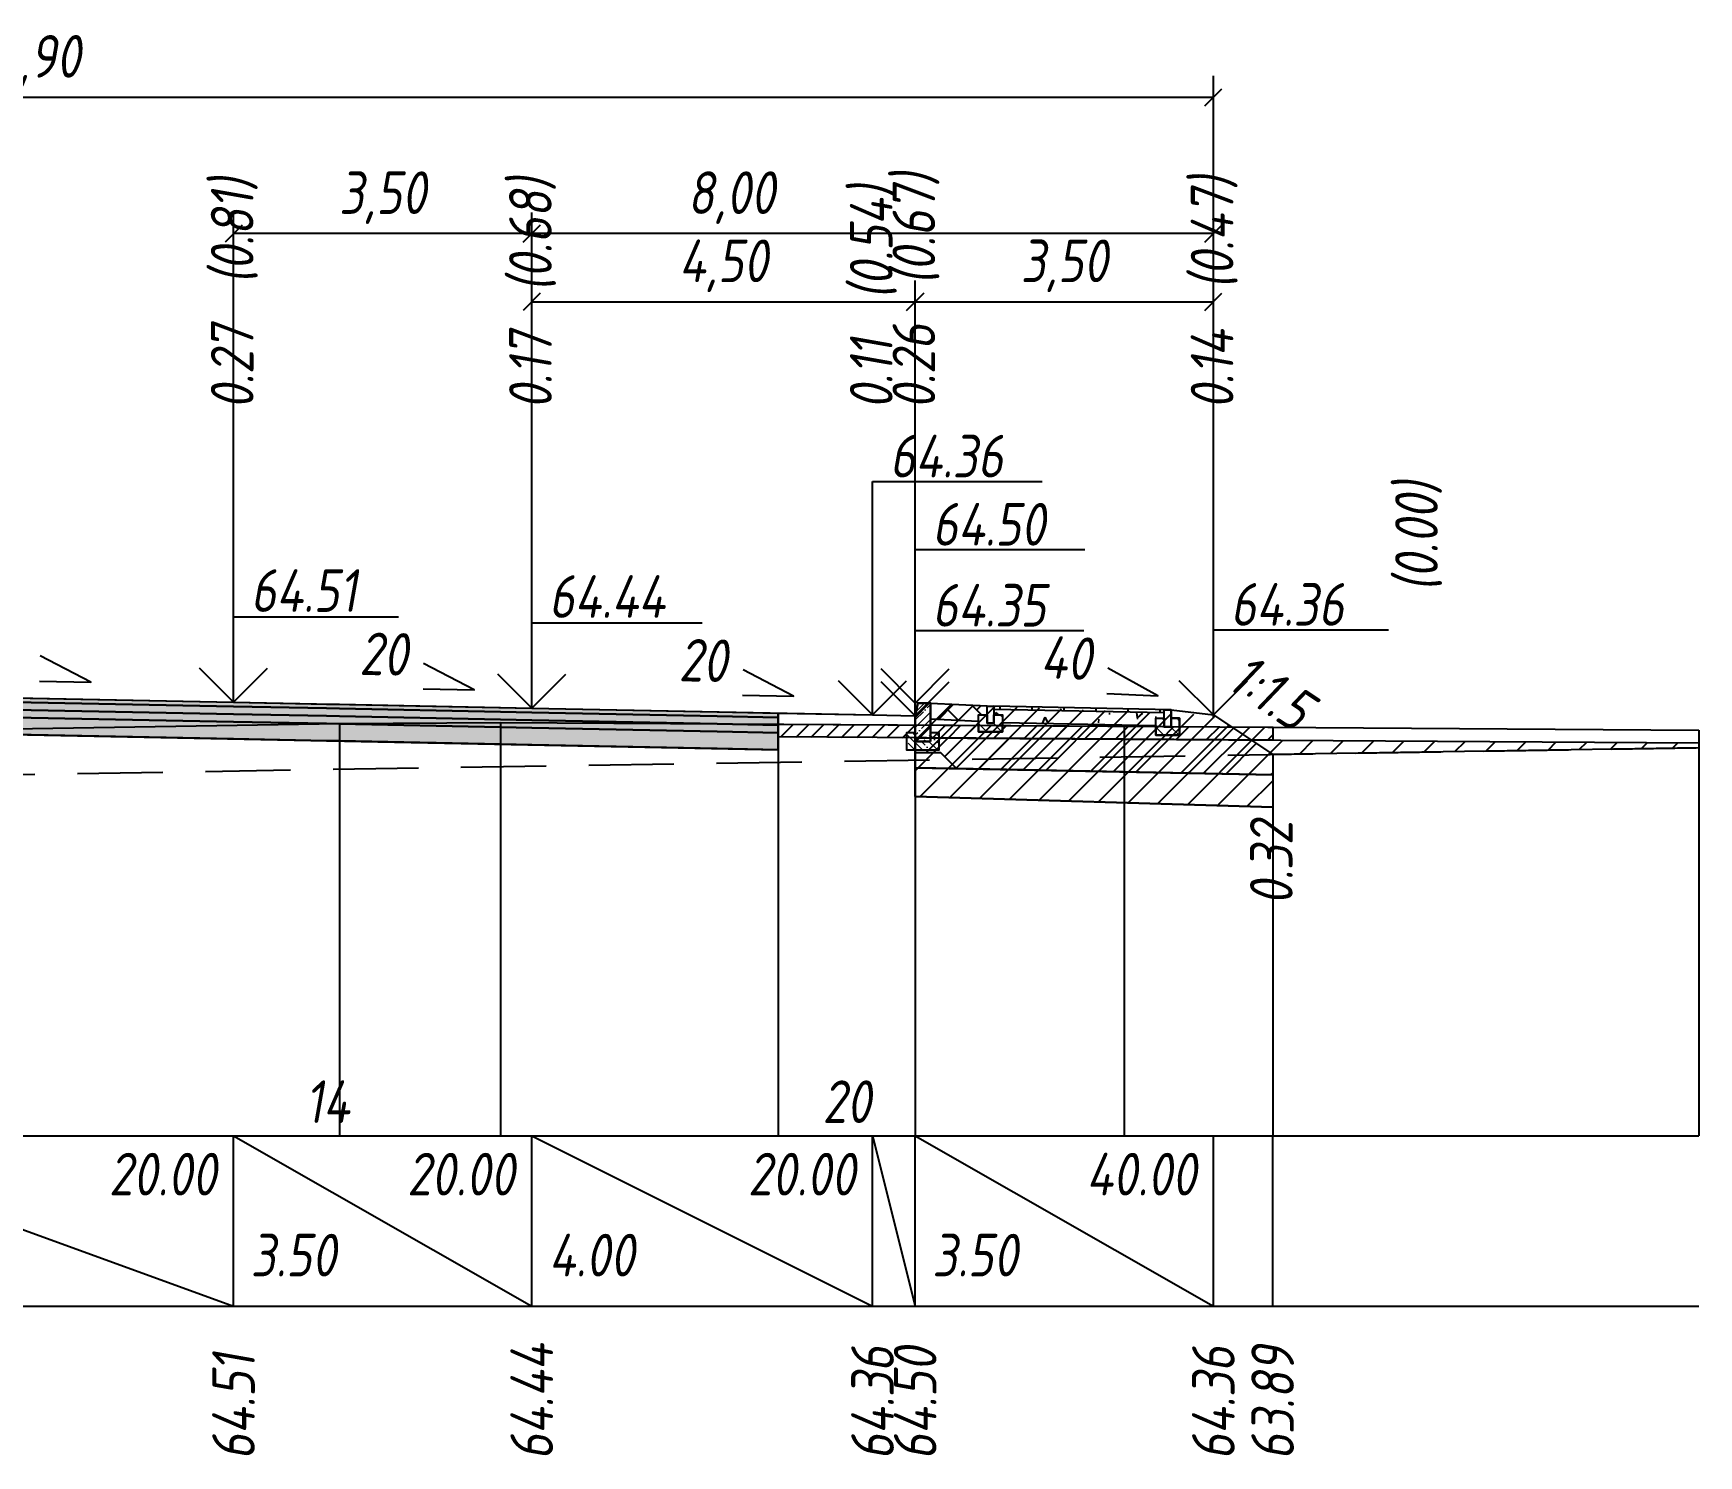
# Model space of a CAD drawing. Extents: x -717 to 1451, y -133302 to 233.
# Drawn here: x 182.4 to 280.1, y -128918.8 to -128835.3 of the extents above; entities that cross this region are included whole.
import ezdxf
from ezdxf.enums import TextEntityAlignment as Align

# ---------------------------------------------------------------- set-up
doc = ezdxf.new("R2010")
doc.units = 0
doc.linetypes.add('штриховая', pattern=[0.75, 0.5, -0.25])
for name, color, linetype in [('Интерполированный поперечник', 2, 'Continuous'), ('КОД_399', 252, 'Continuous'), ('Код_514', 1, 'Continuous'), ('Контур_0', 7, 'Continuous'), ('Контур_2660', 7, 'Continuous'), ('Контур_2665', 7, 'Continuous'), ('Контур_400', 7, 'Continuous'), ('Контур_508', 7, 'Continuous'), ('Контур_512', 7, 'Continuous'), ('Контур_513', 7, 'Continuous'), ('Красный поперечник', 1, 'Continuous'), ('Объём_2501', 7, 'Continuous'), ('Объём_2650', 7, 'Continuous'), ('Объём_2660', 7, 'Continuous'), ('Объём_2661', 7, 'Continuous'), ('Объём_2665', 7, 'Continuous'), ('Объём_2666', 7, 'Continuous'), ('Объём_2667', 7, 'Continuous'), ('Объём_2668', 7, 'Continuous'), ('Объём_2669', 7, 'Continuous'), ('Объём_2675', 7, 'Continuous'), ('Откосы', 7, 'Continuous'), ('Отметки покрытия', 7, 'Continuous'), ('Рабочие отметки', 7, 'Continuous'), ('Рабочие отметки доп.', 7, 'Continuous'), ('Слои выравнивания', 7, 'Continuous'), ('Таблица', 7, 'Continuous'), ('Уклоны проезжей части', 7, 'Continuous'), ('Черный поперечник', 3, 'Continuous')]:
    doc.layers.add(name, color=color, linetype=linetype)
for name, color, linetype, true_color in [('Контур_2540', 2, 'Continuous', 0xffff00), ('Контур_2562', 3, 'Continuous', 0x00ff00), ('Контур_2725', 7, 'Continuous', 0x323232), ('Контур_2736', 4, 'Continuous', 0x00ffff), ('Контур_2737', 4, 'Continuous', 0x00ffff), ('Контур_2738', 4, 'Continuous', 0x00ffff), ('Контур_2739', 4, 'Continuous', 0x00ffff), ('Контур_2741', 4, 'Continuous', 0x00ffff), ('Контур_2742', 4, 'Continuous', 0x00ffff), ('Контур_2743', 4, 'Continuous', 0x00ffff), ('Контур_2744', 7, 'Continuous', 0xa4ffff), ('Контур_2745', 7, 'Continuous', 0xa4ffff), ('Контур_2747', 4, 'Continuous', 0x00ffff), ('Контур_2748', 4, 'Continuous', 0x00ffff), ('Контур_2749', 4, 'Continuous', 0x00ffff), ('Контур_2750', 4, 'Continuous', 0x00ffff), ('Контур_2751', 4, 'Continuous', 0x00ffff), ('Контур_2752', 4, 'Continuous', 0x00ffff), ('Контур_2760', 7, 'Continuous', 0x323232), ('Контур_2761', 7, 'Continuous', 0x323232), ('Контур_2762', 7, 'Continuous', 0x323232), ('Контур_2763', 7, 'Continuous', 0x323232), ('Контур_402', 7, 'Continuous', 0xff6464), ('Контур_703', 4, 'Continuous', 0x00ffff), ('Контур_705', 4, 'Continuous', 0x00ffff), ('Контур_707', 4, 'Continuous', 0x00ffff), ('Контур_720', 131, 'Continuous', 0xaaffff), ('Объём_2520', 7, 'Continuous', 0x80ffff), ('Объём_2540', 2, 'Continuous', 0xffff00), ('Объём_2562', 3, 'Continuous', 0x00ff00), ('Объём_2563', 7, 'Continuous', 0xff8000), ('Объём_2570', 7, 'Continuous', 0x80ff00), ('Объём_2600', 7, 'Continuous', 0x808000)]:
    doc.layers.add(name, color=color, linetype=linetype, true_color=true_color)
doc.styles.get("Standard").update_dxf_attribs({"font": 'txt', "height": 2.5})
doc.styles.add('М', font='romand.shx', dxfattribs={"width": 0.8, "oblique": 10, "height": 2.5})
doc.dimstyles.new('ISO-25', dxfattribs={"dimtxt": 2.5, "dimasz": 2.5, "dimexe": 1.25, "dimexo": 0.625, "dimtad": 1, "dimtxsty": 'Standard', "dimcen": 2.5, "dimadec": 0, "dimazin": 0, "dimtfac": 1, "dimtmove": 0, "dimatfit": 3, "dimfxl": 1, "dimarcsym": 0})

# ---------------------------------------------------------------- blocks, each defined once
blk = doc.blocks.new('_Oblique')
at = {"color": 0, "linetype": 'ByBlock', "lineweight": -2}
blk.add_line((-0.5, -0.5), (0.5, 0.5), dxfattribs=at)
blk = doc.blocks.new('*D4021')
at = {"color": 0, "lineweight": -2, "transparency": 16777216}
for p, q in [((234.138, -128874.799), (234.138, -128849.824)), ((251.638, -128874.749), (251.638, -128849.824)), ((234.138, -128851.074), (251.638, -128851.074))]:
    blk.add_line(p, q, dxfattribs=at)
at = {"layer": 'Defpoints', "color": 0, "transparency": 16777216}
for p in [(251.638, -128851.074), (234.138, -128875.424), (251.638, -128875.374)]:
    blk.add_point(p, dxfattribs=at)
at = {"color": 0, "lineweight": -2, "transparency": 16777216, "rotation": 180}
blk.add_blockref('_Oblique', (234.138, -128851.074), dxfattribs=at)
at = {"color": 0, "lineweight": -2, "transparency": 16777216}
blk.add_blockref('_Oblique', (251.638, -128851.074), dxfattribs=at)
at = {"color": 0, "transparency": 16777216, "insert": (242.888, -128848.961), "char_height": 2.5, "width": 9.58333, "attachment_point": 5, "style": 'М'}
blk.add_mtext('3,50', dxfattribs=at)
blk = doc.blocks.new('*D4023')
at = {"color": 0, "lineweight": -2, "transparency": 16777216}
for p, q in [((211.638, -128874.349), (211.638, -128849.824)), ((234.138, -128874.799), (234.138, -128849.824)), ((211.638, -128851.074), (234.138, -128851.074))]:
    blk.add_line(p, q, dxfattribs=at)
at = {"layer": 'Defpoints', "color": 0, "transparency": 16777216}
for p in [(234.138, -128851.074), (211.638, -128874.974), (234.138, -128875.424)]:
    blk.add_point(p, dxfattribs=at)
at = {"color": 0, "lineweight": -2, "transparency": 16777216, "rotation": 180}
blk.add_blockref('_Oblique', (211.638, -128851.074), dxfattribs=at)
at = {"color": 0, "lineweight": -2, "transparency": 16777216}
blk.add_blockref('_Oblique', (234.138, -128851.074), dxfattribs=at)
at = {"color": 0, "transparency": 16777216, "insert": (222.888, -128848.961), "char_height": 2.5, "width": 9.58333, "attachment_point": 5, "style": 'М'}
blk.add_mtext('4,50', dxfattribs=at)
blk = doc.blocks.new('*D4025')
at = {"color": 0, "lineweight": -2, "transparency": 16777216}
for p, q in [((194.138, -128873.999), (194.138, -128845.824)), ((211.638, -128874.349), (211.638, -128845.824)), ((211.638, -128847.074), (194.138, -128847.074))]:
    blk.add_line(p, q, dxfattribs=at)
at = {"layer": 'Defpoints', "color": 0, "transparency": 16777216}
for p in [(194.138, -128847.074), (194.138, -128874.624), (211.638, -128874.974)]:
    blk.add_point(p, dxfattribs=at)
at = {"color": 0, "lineweight": -2, "transparency": 16777216, "rotation": 180}
blk.add_blockref('_Oblique', (194.138, -128847.074), dxfattribs=at)
at = {"color": 0, "lineweight": -2, "transparency": 16777216}
blk.add_blockref('_Oblique', (211.638, -128847.074), dxfattribs=at)
at = {"color": 0, "transparency": 16777216, "insert": (202.888, -128844.961), "char_height": 2.5, "width": 9.58333, "attachment_point": 5, "style": 'М'}
blk.add_mtext('3,50', dxfattribs=at)
blk = doc.blocks.new('*D4026')
at = {"color": 0, "lineweight": -2, "transparency": 16777216}
for p, q in [((211.638, -128874.349), (211.638, -128845.824)), ((251.638, -128875.499), (251.638, -128845.824)), ((251.638, -128847.074), (211.638, -128847.074))]:
    blk.add_line(p, q, dxfattribs=at)
at = {"layer": 'Defpoints', "color": 0, "transparency": 16777216}
for p in [(211.638, -128847.074), (211.638, -128874.974), (251.638, -128876.124)]:
    blk.add_point(p, dxfattribs=at)
at = {"color": 0, "lineweight": -2, "transparency": 16777216, "rotation": 180}
blk.add_blockref('_Oblique', (211.638, -128847.074), dxfattribs=at)
at = {"color": 0, "lineweight": -2, "transparency": 16777216}
blk.add_blockref('_Oblique', (251.638, -128847.074), dxfattribs=at)
at = {"color": 0, "transparency": 16777216, "insert": (223.352, -128844.961), "char_height": 2.5, "width": 9.16667, "attachment_point": 5, "style": 'М'}
blk.add_mtext('8,00', dxfattribs=at)
blk = doc.blocks.new('*D4028')
at = {"color": 0, "lineweight": -2, "transparency": 16777216}
for p, q in [((112.138, -128874.679), (112.138, -128837.824)), ((251.638, -128875.499), (251.638, -128837.824)), ((112.138, -128839.074), (251.638, -128839.074))]:
    blk.add_line(p, q, dxfattribs=at)
at = {"layer": 'Defpoints', "color": 0, "transparency": 16777216}
for p in [(251.638, -128839.074), (112.138, -128875.304), (251.638, -128876.124)]:
    blk.add_point(p, dxfattribs=at)
at = {"color": 0, "lineweight": -2, "transparency": 16777216, "rotation": 180}
blk.add_blockref('_Oblique', (112.138, -128839.074), dxfattribs=at)
at = {"color": 0, "lineweight": -2, "transparency": 16777216}
blk.add_blockref('_Oblique', (251.638, -128839.074), dxfattribs=at)
at = {"color": 0, "transparency": 16777216, "insert": (181.888, -128836.961), "char_height": 2.5, "width": 12.08333, "attachment_point": 5, "style": 'М'}
blk.add_mtext('27,90', dxfattribs=at)
blk = doc.blocks.new('БР100.30.18')
at = {"linetype": 'Continuous', "lineweight": 13}
h = blk.add_hatch(dxfattribs=at)
h.set_pattern_fill('ANSI35', scale=5)
h.set_pattern_definition([(45, (-1504.996, -4799.2297), (-0.88388348, 0.88388348), []), (45, (-1504.1121, -4799.2297), (-0.88388348, 0.88388348), [1.5625, -0.3125, 0, -0.3125])])
h.paths.add_polyline_path([(0.3, 3.47), (1.8, 3.47), (1.8, -1.03), (0, -1.03), (0, 1.97)])
h = blk.add_hatch(dxfattribs=at)
h.set_pattern_fill('ANSI35', scale=5, angle=90)
h.set_pattern_definition([(135, (-1504.996, -4800.7297), (-0.88388348, -0.88388348), []), (135, (-1504.996, -4799.8458), (-0.88388348, -0.88388348), [1.5625, -0.3125, 0, -0.3125])])
h.paths.add_polyline_path([(-1, -0.03), (0, -0.03), (0, -1.03), (1.8, -1.03), (1.8, -0.03), (2.8, -0.03), (2.8, -2.03), (-1, -2.03)])
at = {"color": 7, "lineweight": 30}
blk.add_lwpolyline([(1.8, -1.03), (0, -1.03), (0, 1.97), (0.3, 3.47), (1.8, 3.47)], close=True, dxfattribs=at)
at = {"linetype": 'Continuous'}
blk.add_lwpolyline([(0, -0.03), (-1, -0.03), (-1, -2.03), (2.8, -2.03), (2.8, -0.03), (1.8, -0.03)], dxfattribs=at)

msp = doc.modelspace()

# ---------------------------------------------------------------- hatches: boundary and pattern name
at = {"linetype": 'Continuous'}
h = msp.add_hatch(dxfattribs=at)
h.set_pattern_fill('AR-HBONE', color=253, scale=0.3)
h.set_pattern_definition([(45, (-60.9335, -134680.6454), (0, 1.69705627), [3.6, -1.2]), (135, (-60.085, -134679.7969), (1e-16, 1.69705627), [3.6, -1.2])])
h.paths.add_polyline_path([(238.759, -128874.796), (238.759, -128875.796), (238.759, -128875.796)])
h.paths.add_polyline_path([(235.039, -128874.647), (238.359, -128874.796), (238.359, -128875.296), (237.859, -128875.296), (237.859, -128875.675), (235.038, -128875.548)])
h = msp.add_hatch(dxfattribs=at)
h.set_pattern_fill('ANSI31', color=256, scale=15, angle=45, style=0)
h.set_pattern_definition([(90, (-1673.3697, -133828.427), (-1.875, 3e-16), [])])
h.paths.add_polyline_path([(248.755, -128875.002), (238.759, -128874.796), (238.759, -128874.996), (248.755, -128875.194)])
at = {"linetype": 'Continuous', "lineweight": 13}
h = msp.add_hatch(dxfattribs=at)
h.set_pattern_fill('ANSI35', scale=5, angle=90)
h.set_pattern_definition([(135, (-1629.3242, -63147.1679), (-0.883883476, -0.883883476), []), (135, (-1629.3242, -63146.284), (-0.883883476, -0.883883476), [1.5625, -0.3125, 0, -0.3125])])
h.paths.add_polyline_path([(237.859, -128875.296), (238.359, -128875.296), (238.359, -128875.796), (238.759, -128875.796), (238.759, -128875.296), (239.259, -128875.296), (239.259, -128876.296), (237.859, -128876.296)])
h = msp.add_hatch(dxfattribs=at)
h.set_pattern_fill('ANSI35', scale=5, angle=90)
h.set_pattern_definition([(135, (-1618.9287, -63147.374), (-0.883883476, -0.883883476), []), (135, (-1618.9287, -63146.4901), (-0.883883476, -0.883883476), [1.5625, -0.3125, 0, -0.3125])])
h.paths.add_polyline_path([(248.255, -128875.502), (248.755, -128875.502), (248.755, -128876.002), (249.155, -128876.002), (249.155, -128875.502), (249.655, -128875.502), (249.655, -128876.502), (248.255, -128876.502)])
at = {"layer": 'КОД_399'}
h = msp.add_hatch(dxfattribs=at)
h.set_pattern_fill('AR-CONC', scale=0.7, angle=45, style=0)
h.set_pattern_definition([(95, (-1673.4517, -133828.516), (3.860864, 3.2396496), [0.525, -5.775]), (40, (-1673.4517, -133828.516), (-4.409945, 3.036377), [0.42, -4.62]), (145.45144, (-1673.13, -133828.246), (-0.549081, 6.2760265), [0.4461813, -4.907995]), (91.1842, (-1674.4416, -133827.526), (6.101854, 4.4632964), [0.7875, -8.6625]), (141.63564, (-1673.933, -133827.154), (-0.1953, 9.447982), [0.669272, -7.361996]), (36.18416, (-1674.442, -133827.526), (-0.1953, 9.447982), [0.63, -6.93]), (66, (-1673.699, -133827.2787), (4.947401, 0.9616773), [0.525, -5.775]), (11, (-1673.699, -133827.2787), (-2.38496, 4.793659), [0.42, -4.62]), (116.45144, (-1673.287, -133827.1986), (2.562441, 5.7553363), [0.4461813, -4.907995]), (82.5, (-1673.4517, -133828.5162), (-1.5875523, 1.7079287), [0, -4.564, 0, -4.69, 0, -4.6375]), (52.5, (-1673.4517, -133828.5162), (-0.6501106, 3.2543661), [0, -2.674, 0, -4.459, 0, -1.7675]), (12.5, (-1674.5555, -133829.62), (2.7539272, 2.5306453), [0, -1.75, 0, -5.46, 0, -7.245]), (2.5, (-1675.0504, -133830.115), (2.3911299, 3.3821186), [0, -2.275, 0, -3.626, 0, -5.145])])
h.paths.add_polyline_path([(248.255, -128875.502), (248.755, -128875.502), (248.755, -128875.194), (238.759, -128874.996), (238.759, -128875.296), (239.259, -128875.296), (239.259, -128875.756), (248.255, -128875.934)])
at = {"layer": 'Объём_2563'}
h = msp.add_hatch(dxfattribs=at)
h.set_pattern_fill('ANSI31', color=256, scale=0.3)
h.paths.add_polyline_path([(255.116, -128878.831), (236.557, -128878.46), (235.638, -128877.541), (234.138, -128877.511), (234.138, -128874.611), (251.638, -128875.311), (255.116, -128877.629)])
at = {"layer": 'Объём_2570'}
h = msp.add_hatch(dxfattribs=at)
h.set_pattern_fill('ANSI31', color=256, scale=0.2)
h.paths.add_polyline_path([(123.436, -128878.246), (119.808, -128878.303), (110.762, -128877.966), (110.509, -128877.973), (109.619, -128877.919), (109.514, -128877.978), (105, -128878.36), (105, -128877.61), (109.514, -128877.228), (109.619, -128877.169), (110.509, -128877.223), (110.762, -128877.216), (119.808, -128877.553), (123.436, -128877.496)])
h.paths.add_polyline_path([(226.106, -128875.851), (255.116, -128876.033), (255.116, -128876.783), (226.106, -128876.603)])
at = {"layer": 'Объём_2600'}
h = msp.add_hatch(dxfattribs=at)
h.set_pattern_fill('ANSI31', color=6, scale=0.4)
h.paths.add_polyline_path([(80.05, -128879.964), (98.85, -128878.882), (109.514, -128877.978), (109.619, -128877.919), (110.509, -128877.973), (110.762, -128877.966), (119.808, -128878.303), (123.436, -128878.246), (123.436, -128879.357), (105.141, -128879.906), (105, -128880), (80.05, -128880.394)])
h.paths.add_polyline_path([(255.116, -128880.715), (234.138, -128880.086), (234.138, -128876.649), (246.404, -128876.724), (280.116, -128876.953), (280.116, -128877.235), (255.116, -128877.629)])
at = {"layer": 'Слои выравнивания'}
for color, points in [(2, [(173.199, -128874.142), (176.315, -128874.205), (194.138, -128874.561), (199.587, -128874.67), (200.356, -128874.686), (209.808, -128874.875), (211.638, -128874.911), (222.512, -128875.129), (226.106, -128875.201), (226.106, -128875.451), (222.512, -128875.379), (211.638, -128875.161), (209.808, -128875.125), (200.356, -128874.936), (199.587, -128874.92), (194.138, -128874.811), (176.315, -128874.455), (173.199, -128874.392)]), (3, [(173.199, -128874.392), (176.315, -128874.455), (194.138, -128874.811), (199.587, -128874.92), (200.356, -128874.936), (209.808, -128875.125), (211.638, -128875.161), (222.512, -128875.379), (226.106, -128875.451), (226.106, -128875.901), (222.512, -128875.829), (211.638, -128875.611), (209.808, -128875.575), (200.356, -128875.386), (199.587, -128875.37), (194.138, -128875.261), (176.315, -128874.905), (173.199, -128874.842)]), (4, [(173.199, -128874.842), (176.315, -128874.905), (194.138, -128875.261), (199.587, -128875.37), (200.356, -128875.386), (209.808, -128875.575), (211.638, -128875.611), (222.512, -128875.829), (226.106, -128875.901), (226.106, -128876.351), (222.512, -128876.279), (211.638, -128876.061), (209.808, -128876.025), (200.356, -128875.836), (199.587, -128875.82), (194.138, -128875.711), (176.315, -128875.355), (173.199, -128875.292)]), (5, [(173.199, -128875.292), (176.315, -128875.355), (194.138, -128875.711), (199.587, -128875.82), (200.356, -128875.836), (209.808, -128876.025), (211.638, -128876.061), (222.512, -128876.279), (226.106, -128876.351), (226.106, -128877.351), (222.512, -128877.279), (211.638, -128877.061), (209.808, -128877.025), (200.356, -128876.836), (199.587, -128876.82), (194.138, -128876.711), (176.315, -128876.355), (173.199, -128876.292)])]:
    msp.add_hatch(color=color, dxfattribs=at).paths.add_polyline_path(points)

# ---------------------------------------------------------------- linework, layer by layer
for points in [[(238.359, -128874.796), (235.039, -128874.647), (235.038, -128875.548), (237.859, -128875.675), (237.859, -128875.296), (238.359, -128875.296), (238.359, -128874.796)], [(238.359, -128874.796), (238.759, -128874.796), (238.759, -128875.796), (238.359, -128875.796), (238.359, -128874.796)], [(249.155, -128875.002), (238.759, -128874.796)], [(238.759, -128875.296), (239.259, -128875.296), (239.259, -128876.296), (237.859, -128876.296), (237.859, -128875.296), (238.359, -128875.296), (238.359, -128875.796), (238.759, -128875.796), (238.759, -128875.296)], [(248.755, -128875.194), (238.759, -128874.996)], [(239.259, -128875.756), (248.255, -128875.935)], [(249.155, -128875.502), (249.655, -128875.502), (249.655, -128876.502), (248.255, -128876.502), (248.255, -128875.502), (248.755, -128875.502), (248.755, -128876.002), (249.155, -128876.002), (249.155, -128875.502)], [(248.755, -128875.002), (249.155, -128875.002), (249.155, -128876.002), (248.755, -128876.002), (248.755, -128875.002)]]:
    msp.add_lwpolyline(points)
at = {"layer": 'Интерполированный поперечник', "linetype": 'штриховая', "ltscale": 10, "flags": 128}
msp.add_lwpolyline([(80, -128880.395), (280.116, -128877.235)], dxfattribs=at)
at = {"layer": 'Код_514'}
for p, q in [((166.638, -128900), (194.138, -128910)), ((194.138, -128910), (194.138, -128900)), ((194.138, -128900), (211.638, -128910)), ((211.638, -128910), (211.638, -128900)), ((211.638, -128900), (231.638, -128910)), ((231.638, -128910), (231.638, -128900)), ((231.638, -128900), (234.138, -128910)), ((234.138, -128910), (234.138, -128900)), ((234.138, -128910), (234.138, -128900)), ((234.138, -128900), (251.638, -128910)), ((251.638, -128910), (251.638, -128900)), ((255.116, -128910), (255.116, -128900))]:
    msp.add_line(p, q, dxfattribs=at)
at = {"layer": 'Контур_0', "flags": 128}
for points in [[(251.638, -128875.311), (255.116, -128877.629), (255.116, -128877.629), (255.116, -128877.629), (255.116, -128877.629), (255.116, -128877.629), (255.116, -128877.629), (255.116, -128877.629), (255.116, -128877.629), (255.116, -128877.629), (255.116, -128877.629), (255.116, -128877.629), (255.116, -128877.629), (255.116, -128877.629), (255.116, -128877.629), (255.116, -128877.629)], [(251.638, -128875.311), (255.116, -128877.629), (255.116, -128877.629), (255.116, -128877.629), (255.116, -128877.629), (255.116, -128877.629), (255.116, -128877.629), (255.116, -128877.629), (255.116, -128877.629), (255.116, -128877.629), (255.116, -128877.629), (255.116, -128877.629), (255.116, -128877.629), (255.116, -128877.629), (255.116, -128877.629), (255.116, -128877.629), (255.116, -128877.629), (255.116, -128877.629), (255.116, -128877.629), (255.116, -128877.629), (255.116, -128877.629), (255.116, -128877.629), (255.116, -128877.629), (255.116, -128877.629), (255.116, -128877.629), (255.116, -128877.629), (255.116, -128877.629), (255.116, -128877.629), (255.116, -128877.629), (255.116, -128877.629)]]:
    msp.add_lwpolyline(points, dxfattribs=at)
at = {"layer": 'Контур_0', "color": 250, "flags": 128}
for points in [[(234.138, -128878.411), (234.138, -128877.511), (235.638, -128877.541), (236.557, -128878.46), (234.138, -128878.411), (234.138, -128878.411)], [(234.138, -128877.511), (235.638, -128877.541), (236.557, -128878.46), (255.116, -128878.831)]]:
    msp.add_lwpolyline(points, dxfattribs=at)
at = {"layer": 'Контур_2540', "flags": 128}
msp.add_lwpolyline([(255.116, -128880.364), (255.116, -128880.715), (234.138, -128880.086), (234.138, -128878.411), (255.116, -128878.831), (255.116, -128880.364), (255.116, -128880.364)], dxfattribs=at)
at = {"layer": 'Контур_2562', "flags": 128}
msp.add_lwpolyline([(251.638, -128875.311), (251.638, -128875.311), (251.638, -128875.311), (251.638, -128875.311), (251.638, -128875.311)], dxfattribs=at)
at = {"layer": 'Контур_2660', "flags": 128}
msp.add_lwpolyline([(234.138, -128880.086), (255.116, -128880.715)], dxfattribs=at)
at = {"layer": 'Контур_2665', "flags": 128}
msp.add_lwpolyline([(251.638, -128875.311), (251.638, -128875.311)], dxfattribs=at)
at = {"layer": 'Контур_2725', "flags": 128}
msp.add_lwpolyline([(123.436, -128877.496), (139.138, -128877.133), (158.163, -128876.694), (166.638, -128876.467), (171.057, -128876.35), (172.128, -128876.371), (172.128, -128876.321), (173.199, -128876.342), (173.199, -128876.292), (176.315, -128876.355), (194.138, -128876.711), (199.587, -128876.82), (200.356, -128876.836), (209.808, -128877.025), (211.638, -128877.061), (222.512, -128877.279), (226.106, -128877.351)], dxfattribs=at)
at = {"layer": 'Контур_2736', "flags": 128}
msp.add_lwpolyline([(251.638, -128875.311), (255.116, -128877.629)], dxfattribs=at)
at = {"layer": 'Контур_2737', "flags": 128}
msp.add_lwpolyline([(255.116, -128877.629), (255.116, -128877.629)], dxfattribs=at)
at = {"layer": 'Контур_2738', "flags": 128}
msp.add_lwpolyline([(255.116, -128877.629), (255.116, -128877.629)], dxfattribs=at)
at = {"layer": 'Контур_2739', "flags": 128}
msp.add_lwpolyline([(255.116, -128877.629), (255.116, -128877.629)], dxfattribs=at)
at = {"layer": 'Контур_2741', "flags": 128}
msp.add_lwpolyline([(255.116, -128877.629), (255.116, -128877.629)], dxfattribs=at)
at = {"layer": 'Контур_2742', "flags": 128}
msp.add_lwpolyline([(255.116, -128877.629), (255.116, -128877.629)], dxfattribs=at)
at = {"layer": 'Контур_2743', "flags": 128}
msp.add_lwpolyline([(255.116, -128877.629), (255.116, -128877.629)], dxfattribs=at)
at = {"layer": 'Контур_2744', "flags": 128}
msp.add_lwpolyline([(255.116, -128877.629), (255.116, -128877.629)], dxfattribs=at)
msp.add_lwpolyline([(255.116, -128877.629), (255.116, -128877.629)], dxfattribs=at)
msp.add_lwpolyline([(255.116, -128877.629), (255.116, -128877.629)], dxfattribs=at)
msp.add_lwpolyline([(255.116, -128877.629), (255.116, -128877.629)], dxfattribs=at)
msp.add_lwpolyline([(255.116, -128877.629), (255.116, -128877.629)], dxfattribs=at)
msp.add_lwpolyline([(255.116, -128877.629), (255.116, -128877.629)], dxfattribs=at)
at = {"layer": 'Контур_2745', "flags": 128}
msp.add_lwpolyline([(255.116, -128877.629), (255.116, -128877.629)], dxfattribs=at)
msp.add_lwpolyline([(255.116, -128877.629), (255.116, -128877.629)], dxfattribs=at)
msp.add_lwpolyline([(255.116, -128877.629), (255.116, -128877.629)], dxfattribs=at)
msp.add_lwpolyline([(255.116, -128877.629), (255.116, -128877.629)], dxfattribs=at)
msp.add_lwpolyline([(255.116, -128877.629), (255.116, -128877.629)], dxfattribs=at)
msp.add_lwpolyline([(255.116, -128877.629), (255.116, -128877.629)], dxfattribs=at)
at = {"layer": 'Контур_2747', "flags": 128}
msp.add_lwpolyline([(255.116, -128877.629), (255.116, -128877.629)], dxfattribs=at)
at = {"layer": 'Контур_2748', "flags": 128}
msp.add_lwpolyline([(255.116, -128877.629), (255.116, -128877.629)], dxfattribs=at)
at = {"layer": 'Контур_2749', "flags": 128}
msp.add_lwpolyline([(255.116, -128877.629), (255.116, -128877.629)], dxfattribs=at)
at = {"layer": 'Контур_2750', "flags": 128}
msp.add_lwpolyline([(255.116, -128877.629), (255.116, -128877.629)], dxfattribs=at)
at = {"layer": 'Контур_2751', "flags": 128}
msp.add_lwpolyline([(255.116, -128877.629), (255.116, -128877.629)], dxfattribs=at)
at = {"layer": 'Контур_2752', "flags": 128}
msp.add_lwpolyline([(255.116, -128877.629), (255.116, -128877.629)], dxfattribs=at)
at = {"layer": 'Контур_2760', "flags": 128}
msp.add_lwpolyline([(123.436, -128874.875), (139.138, -128874.561), (158.163, -128874.181), (166.638, -128874.011), (171.057, -128874.1), (172.128, -128874.121), (173.199, -128874.142), (176.315, -128874.205), (194.138, -128874.561), (199.587, -128874.67), (200.356, -128874.686), (209.808, -128874.875), (211.638, -128874.911), (222.512, -128875.129), (226.106, -128875.201)], dxfattribs=at)
at = {"layer": 'Контур_2761', "flags": 128}
msp.add_lwpolyline([(123.436, -128875.125), (139.138, -128874.811), (158.163, -128874.431), (166.638, -128874.261), (171.057, -128874.35), (172.128, -128874.371), (173.199, -128874.392), (176.315, -128874.455), (194.138, -128874.811), (199.587, -128874.92), (200.356, -128874.936), (209.808, -128875.125), (211.638, -128875.161), (222.512, -128875.379), (226.106, -128875.451)], dxfattribs=at)
at = {"layer": 'Контур_2762', "flags": 128}
msp.add_lwpolyline([(123.436, -128875.575), (139.138, -128875.261), (158.163, -128874.881), (166.638, -128874.711), (171.057, -128874.8), (172.128, -128874.821), (173.199, -128874.842), (176.315, -128874.905), (194.138, -128875.261), (199.587, -128875.37), (200.356, -128875.386), (209.808, -128875.575), (211.638, -128875.611), (222.512, -128875.829), (226.106, -128875.901)], dxfattribs=at)
at = {"layer": 'Контур_2763', "flags": 128}
msp.add_lwpolyline([(123.436, -128876.025), (139.138, -128875.711), (158.163, -128875.331), (166.638, -128875.161), (171.057, -128875.25), (172.128, -128875.271), (173.199, -128875.292), (176.315, -128875.355), (194.138, -128875.711), (199.587, -128875.82), (200.356, -128875.836), (209.808, -128876.025), (211.638, -128876.061), (222.512, -128876.279), (226.106, -128876.351)], dxfattribs=at)
at = {"layer": 'Контур_400', "flags": 128}
msp.add_lwpolyline([(166.638, -128874.011), (194.138, -128874.561), (211.638, -128874.911), (211.638, -128874.911), (211.638, -128874.911), (211.638, -128874.911), (231.638, -128875.311), (231.638, -128875.311), (234.138, -128875.361)], dxfattribs=at)
at = {"layer": 'Контур_402', "flags": 128}
msp.add_lwpolyline([(105.141, -128879.906), (123.436, -128879.357), (123.436, -128877.496), (158.163, -128876.694), (166.638, -128876.467), (171.057, -128876.35), (172.128, -128876.371), (172.128, -128876.321), (173.199, -128876.342), (173.199, -128876.292), (226.106, -128877.351), (226.106, -128875.201), (231.638, -128875.311), (234.138, -128875.361), (234.138, -128880.086), (255.116, -128880.715)], dxfattribs=at)
at = {"layer": 'Контур_508', "flags": 128}
msp.add_lwpolyline([(105, -128880), (105.141, -128879.906), (123.436, -128879.357), (123.436, -128877.496), (158.163, -128876.694), (166.638, -128876.467), (171.057, -128876.35), (172.128, -128876.371), (172.128, -128876.321), (173.199, -128876.342), (173.199, -128876.292), (226.106, -128877.351), (226.106, -128875.201), (231.638, -128875.311), (234.138, -128875.361), (234.138, -128880.086), (255.116, -128880.715)], dxfattribs=at)
at = {"layer": 'Контур_512', "flags": 128}
msp.add_lwpolyline([(234.138, -128880.086), (255.116, -128880.715)], dxfattribs=at)
at = {"layer": 'Контур_513', "flags": 128}
msp.add_lwpolyline([(105, -128880), (105.141, -128879.906), (123.436, -128879.357), (123.436, -128877.496), (158.163, -128876.694), (166.638, -128876.467), (171.057, -128876.35), (172.128, -128876.371), (172.128, -128876.321), (173.199, -128876.342), (173.199, -128876.292), (226.106, -128877.351), (226.106, -128875.201), (231.638, -128875.311), (234.138, -128875.361), (234.138, -128880.086), (255.116, -128880.715)], dxfattribs=at)
at = {"layer": 'Контур_703', "flags": 128}
for points in [[(251.638, -128875.311), (255.116, -128877.629)], [(255.116, -128877.629), (255.116, -128877.629)]]:
    msp.add_lwpolyline(points, dxfattribs=at)
at = {"layer": 'Контур_705', "flags": 128}
msp.add_lwpolyline([(255.116, -128877.629), (255.116, -128877.629)], dxfattribs=at)
at = {"layer": 'Контур_707', "flags": 128}
msp.add_lwpolyline([(255.116, -128877.629), (255.116, -128877.629)], dxfattribs=at)
at = {"layer": 'Контур_720', "flags": 128}
msp.add_lwpolyline([(255.116, -128877.629), (255.116, -128877.629)], dxfattribs=at)
at = {"layer": 'Красный поперечник'}
for p, q in [((166.638, -128874.011), (194.138, -128874.561)), ((194.138, -128874.561), (211.638, -128874.911)), ((211.638, -128874.911), (231.638, -128875.311)), ((231.638, -128875.311), (234.138, -128875.361)), ((251.638, -128875.311), (255.116, -128877.629)), ((234.138, -128880.086), (234.138, -128900)), ((255.116, -128880.715), (255.116, -128900))]:
    msp.add_line(p, q, dxfattribs=at)
at = {"layer": 'Объём_2501', "flags": 128}
for points in [[(166.638, -128874.011), (194.138, -128874.561), (211.638, -128874.911), (211.638, -128874.911), (211.638, -128874.911), (211.638, -128874.911), (231.638, -128875.311), (231.638, -128875.311), (234.138, -128875.361)], [(211.638, -128874.911), (231.638, -128875.311), (231.638, -128875.311), (234.138, -128875.361)]]:
    msp.add_lwpolyline(points, dxfattribs=at)
at = {"layer": 'Объём_2520', "color": 250, "flags": 128}
msp.add_lwpolyline([(234.138, -128878.411), (234.138, -128877.511), (235.638, -128877.541), (236.557, -128878.46), (234.138, -128878.411), (234.138, -128878.411)], dxfattribs=at)
msp.add_lwpolyline([(234.138, -128878.411), (234.138, -128877.511), (235.638, -128877.541), (236.557, -128878.46), (234.138, -128878.411), (234.138, -128878.411)], dxfattribs=at)
at = {"layer": 'Объём_2540', "flags": 128}
msp.add_lwpolyline([(255.116, -128880.364), (255.116, -128880.715), (234.138, -128880.086), (234.138, -128878.411), (255.116, -128878.831), (255.116, -128880.364), (255.116, -128880.364)], dxfattribs=at)
msp.add_lwpolyline([(255.116, -128880.364), (255.116, -128880.715), (234.138, -128880.086), (234.138, -128878.411), (255.116, -128878.831), (255.116, -128880.364), (255.116, -128880.364)], dxfattribs=at)
at = {"layer": 'Объём_2562', "flags": 128}
msp.add_lwpolyline([(251.638, -128875.311), (251.638, -128875.311), (251.638, -128875.311), (251.638, -128875.311), (251.638, -128875.311)], dxfattribs=at)
msp.add_lwpolyline([(251.638, -128875.311), (251.638, -128875.311), (251.638, -128875.311), (251.638, -128875.311), (251.638, -128875.311)], dxfattribs=at)
at = {"layer": 'Объём_2563', "color": 250, "flags": 128}
msp.add_lwpolyline([(255.116, -128878.831), (236.557, -128878.46), (235.638, -128877.541), (234.138, -128877.511), (234.138, -128877.361), (235.536, -128877.362), (235.537, -128876.362), (235.037, -128876.362), (235.038, -128875.548), (237.859, -128875.675), (237.859, -128876.296), (239.259, -128876.296), (239.259, -128875.756), (248.255, -128875.935), (248.255, -128876.502), (249.655, -128876.502), (249.655, -128875.502), (249.155, -128875.502), (249.155, -128875.002), (251.638, -128875.311), (255.116, -128877.629), (255.116, -128878.831), (255.116, -128878.831)], dxfattribs=at)
at = {"layer": 'Объём_2570', "flags": 128}
for points in [[(226.106, -128875.851), (255.116, -128876.033), (255.116, -128876.783), (255.116, -128876.783), (255.116, -128876.783), (226.106, -128876.603), (226.106, -128875.851)], [(255.116, -128876.783), (226.106, -128876.603), (226.106, -128875.853), (255.116, -128876.033), (255.116, -128876.783), (255.116, -128876.783)]]:
    msp.add_lwpolyline(points, dxfattribs=at)
at = {"layer": 'Объём_2650', "color": 6, "flags": 128}
msp.add_lwpolyline([(255.116, -128880.715), (234.138, -128880.086), (234.138, -128876.649), (246.404, -128876.724), (280.116, -128876.953), (280.116, -128877.235), (255.116, -128877.629), (255.116, -128880.715), (255.116, -128880.715)], dxfattribs=at)
at = {"layer": 'Объём_2660', "flags": 128}
msp.add_lwpolyline([(234.138, -128880.086), (255.116, -128880.715)], dxfattribs=at)
msp.add_lwpolyline([(234.138, -128880.086), (255.116, -128880.715)], dxfattribs=at)
at = {"layer": 'Объём_2661', "flags": 128}
msp.add_lwpolyline([(251.638, -128875.311), (255.116, -128877.629)], dxfattribs=at)
msp.add_lwpolyline([(251.638, -128875.311), (255.116, -128877.629)], dxfattribs=at)
at = {"layer": 'Объём_2665', "flags": 128}
msp.add_lwpolyline([(251.638, -128875.311), (251.638, -128875.311)], dxfattribs=at)
msp.add_lwpolyline([(251.638, -128875.311), (251.638, -128875.311)], dxfattribs=at)
at = {"layer": 'Объём_2666', "flags": 128}
msp.add_lwpolyline([(251.638, -128875.311), (255.116, -128877.629)], dxfattribs=at)
msp.add_lwpolyline([(251.638, -128875.311), (255.116, -128877.629)], dxfattribs=at)
at = {"layer": 'Объём_2667', "flags": 128}
msp.add_lwpolyline([(255.116, -128877.629), (255.116, -128877.629)], dxfattribs=at)
msp.add_lwpolyline([(255.116, -128877.629), (255.116, -128877.629)], dxfattribs=at)
msp.add_lwpolyline([(255.116, -128877.629), (255.116, -128877.629)], dxfattribs=at)
msp.add_lwpolyline([(255.116, -128877.629), (255.116, -128877.629)], dxfattribs=at)
at = {"layer": 'Объём_2668', "flags": 128}
msp.add_lwpolyline([(255.116, -128877.629), (255.116, -128877.629)], dxfattribs=at)
msp.add_lwpolyline([(255.116, -128877.629), (255.116, -128877.629)], dxfattribs=at)
msp.add_lwpolyline([(255.116, -128877.629), (255.116, -128877.629)], dxfattribs=at)
msp.add_lwpolyline([(255.116, -128877.629), (255.116, -128877.629)], dxfattribs=at)
at = {"layer": 'Объём_2669', "flags": 128}
msp.add_lwpolyline([(255.116, -128877.629), (255.116, -128877.629)], dxfattribs=at)
msp.add_lwpolyline([(255.116, -128877.629), (255.116, -128877.629)], dxfattribs=at)
msp.add_lwpolyline([(255.116, -128877.629), (255.116, -128877.629)], dxfattribs=at)
msp.add_lwpolyline([(255.116, -128877.629), (255.116, -128877.629)], dxfattribs=at)
at = {"layer": 'Объём_2675', "flags": 128}
msp.add_lwpolyline([(255.116, -128877.629), (255.116, -128877.629)], dxfattribs=at)
msp.add_lwpolyline([(255.116, -128877.629), (255.116, -128877.629)], dxfattribs=at)
msp.add_lwpolyline([(255.116, -128877.629), (255.116, -128877.629)], dxfattribs=at)
msp.add_lwpolyline([(255.116, -128877.629), (255.116, -128877.629)], dxfattribs=at)
msp.add_lwpolyline([(255.116, -128877.629), (255.116, -128877.629)], dxfattribs=at)
msp.add_lwpolyline([(255.116, -128877.629), (255.116, -128877.629)], dxfattribs=at)
msp.add_lwpolyline([(255.116, -128877.629), (255.116, -128877.629)], dxfattribs=at)
msp.add_lwpolyline([(255.116, -128877.629), (255.116, -128877.629)], dxfattribs=at)
msp.add_lwpolyline([(255.116, -128877.629), (255.116, -128877.629)], dxfattribs=at)
msp.add_lwpolyline([(255.116, -128877.629), (255.116, -128877.629)], dxfattribs=at)
msp.add_lwpolyline([(255.116, -128877.629), (255.116, -128877.629)], dxfattribs=at)
msp.add_lwpolyline([(255.116, -128877.629), (255.116, -128877.629)], dxfattribs=at)
msp.add_lwpolyline([(255.116, -128877.629), (255.116, -128877.629)], dxfattribs=at)
msp.add_lwpolyline([(255.116, -128877.629), (255.116, -128877.629)], dxfattribs=at)
msp.add_lwpolyline([(255.116, -128877.629), (255.116, -128877.629)], dxfattribs=at)
msp.add_lwpolyline([(255.116, -128877.629), (255.116, -128877.629)], dxfattribs=at)
msp.add_lwpolyline([(255.116, -128877.629), (255.116, -128877.629)], dxfattribs=at)
msp.add_lwpolyline([(255.116, -128877.629), (255.116, -128877.629)], dxfattribs=at)
msp.add_lwpolyline([(255.116, -128877.629), (255.116, -128877.629)], dxfattribs=at)
msp.add_lwpolyline([(255.116, -128877.629), (255.116, -128877.629)], dxfattribs=at)
msp.add_lwpolyline([(255.116, -128877.629), (255.116, -128877.629)], dxfattribs=at)
msp.add_lwpolyline([(255.116, -128877.629), (255.116, -128877.629)], dxfattribs=at)
msp.add_lwpolyline([(255.116, -128877.629), (255.116, -128877.629)], dxfattribs=at)
msp.add_lwpolyline([(255.116, -128877.629), (255.116, -128877.629)], dxfattribs=at)
at = {"layer": 'Откосы', "color": 1, "flags": 128}
for points in [[(182.758, -128873.333), (185.757, -128873.393), (182.788, -128871.834)], [(205.258, -128873.783), (208.257, -128873.843), (205.288, -128872.284)], [(224.008, -128874.158), (227.007, -128874.218), (224.038, -128872.659)], [(245.376, -128874.06), (248.374, -128874.18), (245.436, -128872.561)]]:
    msp.add_lwpolyline(points, dxfattribs=at)
at = {"layer": 'Отметки покрытия', "color": 1}
for p, q in [((231.638, -128875.311), (231.638, -128861.611)), ((231.638, -128861.611), (241.583, -128861.611)), ((234.138, -128874.611), (234.138, -128865.611)), ((234.138, -128865.611), (244.09, -128865.611)), ((194.138, -128874.561), (194.138, -128869.561)), ((194.138, -128869.561), (203.821, -128869.561)), ((211.638, -128874.911), (211.638, -128869.911)), ((211.638, -128869.911), (221.639, -128869.911)), ((234.138, -128875.361), (234.138, -128870.361)), ((234.138, -128870.361), (244.027, -128870.361)), ((251.638, -128875.311), (251.638, -128870.311)), ((251.638, -128870.311), (261.92, -128870.311)), ((194.138, -128874.561), (192.138, -128872.561)), ((194.138, -128874.561), (196.138, -128872.561)), ((234.138, -128874.611), (232.138, -128872.611)), ((234.138, -128874.611), (236.138, -128872.611)), ((211.638, -128874.911), (209.638, -128872.911)), ((211.638, -128874.911), (213.638, -128872.911)), ((231.638, -128875.311), (229.638, -128873.311)), ((231.638, -128875.311), (233.638, -128873.311)), ((234.138, -128875.361), (232.138, -128873.361)), ((234.138, -128875.361), (236.138, -128873.361)), ((251.638, -128875.311), (249.638, -128873.311)), ((251.638, -128875.311), (253.638, -128873.311))]:
    msp.add_line(p, q, dxfattribs=at)
at = {"layer": 'Слои выравнивания'}
for p, q in [((226.106, -128875.201), (226.106, -128900)), ((234.138, -128875.361), (234.138, -128900))]:
    msp.add_line(p, q, dxfattribs=at)
at = {"layer": 'Слои выравнивания', "color": 2, "flags": 128}
msp.add_lwpolyline([(173.199, -128874.142), (176.315, -128874.205), (194.138, -128874.561), (199.587, -128874.67), (200.356, -128874.686), (209.808, -128874.875), (211.638, -128874.911), (222.512, -128875.129), (226.106, -128875.201), (226.106, -128875.451), (222.512, -128875.379), (211.638, -128875.161), (209.808, -128875.125), (200.356, -128874.936), (199.587, -128874.92), (194.138, -128874.811), (176.315, -128874.455), (173.199, -128874.392)], close=True, dxfattribs=at)
at = {"layer": 'Слои выравнивания', "color": 3, "flags": 128}
msp.add_lwpolyline([(173.199, -128874.392), (176.315, -128874.455), (194.138, -128874.811), (199.587, -128874.92), (200.356, -128874.936), (209.808, -128875.125), (211.638, -128875.161), (222.512, -128875.379), (226.106, -128875.451), (226.106, -128875.901), (222.512, -128875.829), (211.638, -128875.611), (209.808, -128875.575), (200.356, -128875.386), (199.587, -128875.37), (194.138, -128875.261), (176.315, -128874.905), (173.199, -128874.842)], close=True, dxfattribs=at)
at = {"layer": 'Слои выравнивания', "color": 4, "flags": 128}
msp.add_lwpolyline([(173.199, -128874.842), (176.315, -128874.905), (194.138, -128875.261), (199.587, -128875.37), (200.356, -128875.386), (209.808, -128875.575), (211.638, -128875.611), (222.512, -128875.829), (226.106, -128875.901), (226.106, -128876.351), (222.512, -128876.279), (211.638, -128876.061), (209.808, -128876.025), (200.356, -128875.836), (199.587, -128875.82), (194.138, -128875.711), (176.315, -128875.355), (173.199, -128875.292)], close=True, dxfattribs=at)
at = {"layer": 'Слои выравнивания', "color": 5, "flags": 128}
msp.add_lwpolyline([(173.199, -128875.292), (176.315, -128875.355), (194.138, -128875.711), (199.587, -128875.82), (200.356, -128875.836), (209.808, -128876.025), (211.638, -128876.061), (222.512, -128876.279), (226.106, -128876.351), (226.106, -128877.351), (222.512, -128877.279), (211.638, -128877.061), (209.808, -128877.025), (200.356, -128876.836), (199.587, -128876.82), (194.138, -128876.711), (176.315, -128876.355), (173.199, -128876.292)], close=True, dxfattribs=at)
at = {"layer": 'Таблица'}
for p, q in [((80, -128900), (280.116, -128900)), ((80, -128910), (280.116, -128910))]:
    msp.add_line(p, q, dxfattribs=at)
at = {"layer": 'Уклоны проезжей части', "color": 1, "flags": 128}
for points in [[(182.758, -128873.333), (185.757, -128873.393), (182.788, -128871.834)], [(205.258, -128873.783), (208.257, -128873.843), (205.288, -128872.284)], [(224.008, -128874.158), (227.007, -128874.218), (224.038, -128872.659)], [(245.376, -128874.06), (248.374, -128874.18), (245.436, -128872.561)]]:
    msp.add_lwpolyline(points, dxfattribs=at)
at = {"layer": 'Черный поперечник', "color": 7}
for p, q in [((200.356, -128875.807), (200.356, -128900)), ((209.808, -128875.751), (209.808, -128900)), ((246.404, -128875.974), (246.404, -128900)), ((280.116, -128876.202), (280.116, -128900))]:
    msp.add_line(p, q, dxfattribs=at)
at = {"layer": 'Черный поперечник', "flags": 128}
msp.add_lwpolyline([(80, -128879.217), (98.85, -128878.132), (109.514, -128877.228), (109.619, -128877.169), (110.509, -128877.223), (110.762, -128877.216), (119.808, -128877.553), (123.436, -128877.496), (158.163, -128876.694), (166.638, -128876.467), (176.315, -128876.209), (200.356, -128875.807), (209.808, -128875.751), (246.404, -128875.974), (280.116, -128876.202)], dxfattribs=at)

# ---------------------------------------------------------------- block references
at = {"lineweight": 18, "xscale": 0.5, "yscale": 0.5, "zscale": 0.5, "rotation": 359.9444632229611}
msp.add_blockref('БР100.30.18', (234.137, -128876.345), dxfattribs=at)

# ---------------------------------------------------------------- texts
at = {"layer": 'Код_514', "style": 'М', "oblique": 10, "width": 0.8}
for s, p in [('20.00', (193.138, -128901)), ('20.00', (210.638, -128901)), ('20.00', (230.638, -128901)), ('40.00', (250.638, -128901))]:
    msp.add_text(s, height=2.5, dxfattribs=at).set_placement(p, align=Align.TOP_RIGHT)
for s, p in [('3.50', (195.138, -128909)), ('4.00', (212.638, -128909)), ('3.50', (235.138, -128909))]:
    msp.add_text(s, height=2.5, dxfattribs=at).set_placement(p, align=Align.BOTTOM_LEFT)
for s, p in [('64.51', (194.138, -128919.024)), ('64.44', (211.638, -128919.024)), ('64.36', (231.638, -128919.024)), ('64.50', (234.138, -128919.024)), ('64.36', (251.638, -128919.024)), ('63.89', (255.116, -128919.024))]:
    msp.add_text(s, height=2.5, rotation=90, dxfattribs=at).set_placement(p, align=Align.MIDDLE_LEFT)
at = {"layer": 'Откосы', "color": 1, "style": 'М', "oblique": 10, "width": 0.8}
for s, rotation, p in [('20', 358.85423, (202.908, -128873.736)), ('20', 358.85423, (221.658, -128874.111)), ('40', 357.70938, (242.928, -128873.962)), ('1:1.5', 326.30994, (253.932, -128875.638))]:
    msp.add_text(s, height=2.5, rotation=rotation, dxfattribs=at).set_placement(p, align=Align.BOTTOM_CENTER)
at = {"layer": 'Отметки покрытия', "color": 1, "style": 'М', "oblique": 10, "width": 0.8}
for s, p in [('64.36', (232.638, -128862.125)), ('64.50', (235.138, -128866.125)), ('64.51', (195.138, -128870.014)), ('64.44', (212.638, -128870.364)), ('64.35', (235.138, -128870.875)), ('64.36', (252.638, -128870.825))]:
    msp.add_text(s, height=2.5, dxfattribs=at).set_placement(p, align=Align.BOTTOM_LEFT)
at = {"layer": 'Рабочие отметки', "color": 1, "style": 'М', "oblique": 10, "width": 0.8}
for s, p in [('0.27', (194.06, -128857.361)), ('0.17', (211.56, -128857.361)), ('0.11', (231.56, -128857.361)), ('0.26', (234.06, -128857.361)), ('0.14', (251.56, -128857.361))]:
    msp.add_text(s, height=2.5, rotation=90, dxfattribs=at).set_placement(p, align=Align.MIDDLE_LEFT)
msp.add_text('0.32', height=2.5, rotation=90, dxfattribs=at).set_placement((255.038, -128881.525), align=Align.MIDDLE_RIGHT)
at = {"layer": 'Рабочие отметки доп.', "color": 1, "style": 'М', "oblique": 10, "width": 0.8}
for s, p in [('(0.67)', (234.06, -128850.061)), ('(0.47)', (251.56, -128850.311)), ('(0.81)', (194.06, -128850.011)), ('(0.68)', (211.56, -128850.461)), ('(0.54)', (231.56, -128850.911)), ('(0.00)', (263.554, -128868.06))]:
    msp.add_text(s, height=2.5, rotation=90, dxfattribs=at).set_placement(p, align=Align.MIDDLE_LEFT)
at = {"layer": 'Слои выравнивания', "style": 'М', "oblique": 10, "width": 0.8}
for s, p in [('14', (199.653, -128900)), ('20', (230.122, -128900))]:
    msp.add_text(s, height=2.5, dxfattribs=at).set_placement(p, align=Align.BOTTOM_CENTER)
at = {"layer": 'Уклоны проезжей части', "color": 1, "style": 'М', "oblique": 10, "width": 0.8}
for s, rotation, p in [('20', 358.85423, (202.908, -128873.736)), ('20', 358.85423, (221.658, -128874.111)), ('40', 357.70938, (242.928, -128873.962)), ('1:1.5', 326.30994, (253.932, -128875.638))]:
    msp.add_text(s, height=2.5, rotation=rotation, dxfattribs=at).set_placement(p, align=Align.BOTTOM_CENTER)

# ---------------------------------------------------------------- dimensions: what is measured, and where the dimension line sits
at = {"color": 5}
for base, p1, p2, picture, middle in [((251.638, -128839.074), (112.138, -128875.304), (251.638, -128876.124), '*D4028', (181.888, -128836.961)), ((234.138, -128851.074), (211.638, -128874.974), (234.138, -128875.424), '*D4023', (222.888, -128848.961)), ((251.638, -128851.074), (234.138, -128875.424), (251.638, -128875.374), '*D4021', (242.888, -128848.961))]:
    dim = msp.add_linear_dim(base=base, p1=p1, p2=p2, angle=180, dimstyle='ISO-25', override={"dimasz": 1, "dimlfac": 0.2, "dimzin": 0, "dimtxsty": 'М', "dimblk1": 'Oblique', "dimblk2": 'Oblique', "dimsah": 1}, dxfattribs=at)
    dim.commit()
    dim.dimension.update_dxf_attribs({"geometry": picture, "text_midpoint": middle})
dim = msp.add_linear_dim(base=(194.138, -128847.074), p1=(211.638, -128874.974), p2=(194.138, -128874.624), dimstyle='ISO-25', override={"dimasz": 1, "dimlfac": 0.2, "dimzin": 0, "dimtxsty": 'М', "dimblk1": 'Oblique', "dimblk2": 'Oblique', "dimsah": 1}, dxfattribs=at)
dim.commit()
dim.dimension.update_dxf_attribs({"geometry": '*D4025', "text_midpoint": (202.888, -128844.961)})
dim = msp.add_linear_dim(base=(211.638, -128847.074), p1=(251.638, -128876.124), p2=(211.638, -128874.974), dimstyle='ISO-25', override={"dimasz": 1, "dimlfac": 0.2, "dimzin": 0, "dimtxsty": 'М', "dimblk1": 'Oblique', "dimblk2": 'Oblique', "dimsah": 1}, dxfattribs=at)
dim.commit()
dim.dimension.update_dxf_attribs({"geometry": '*D4026', "text_midpoint": (223.352, -128847.074), "dimtype": 160})

doc.saveas('drawing.dxf')
